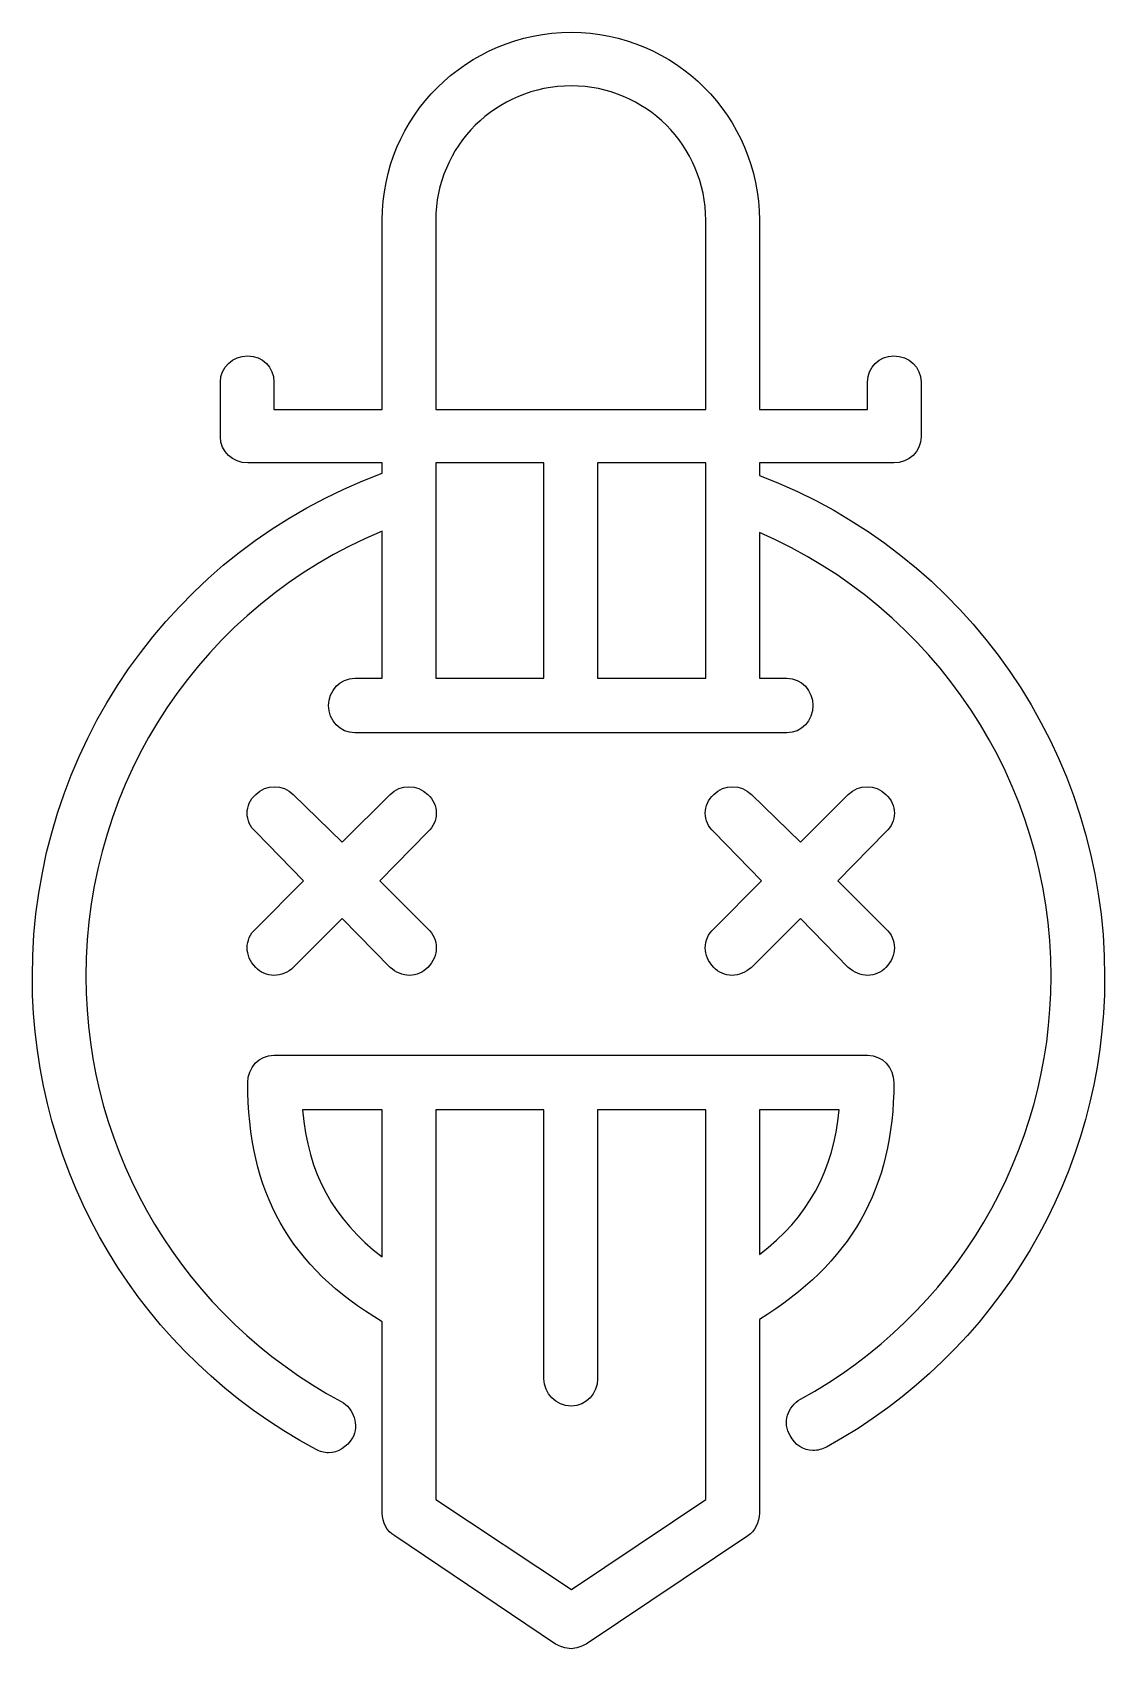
# Model space of a CAD drawing. Header units: centimetres. Extents: x -6.9 to 6.9, y -10.5 to 10.5.
import ezdxf

# ---------------------------------------------------------------- set-up
doc = ezdxf.new("R2010")
doc.units = ezdxf.units.CM
doc.header["$MEASUREMENT"] = 0
doc.layers.add('Layer 1', color=7, linetype='Continuous')

msp = doc.modelspace()

# ---------------------------------------------------------------- linework, layer by layer
at = {"layer": 'Layer 1'}
for points, knots in [([(2.47138, 4.72906), (2.47138, 4.72906), (2.47138, 4.89136), (2.47138, 4.89136), (2.47138, 4.89136), (2.47138, 4.89136), (4.2125, 4.89135), (4.2125, 4.89135), (4.2125, 4.89135), (4.40443, 4.89135), (4.56654, 5.03886), (4.56654, 5.23057), (4.56654, 5.23057), (4.56654, 5.23057), (4.56654, 5.93883), (4.56654, 5.93883), (4.56654, 5.93883), (4.56654, 6.13076), (4.40443, 6.27824), (4.2125, 6.27824), (4.2125, 6.27824), (4.02078, 6.27824), (3.87328, 6.13076), (3.87328, 5.93883), (3.87328, 5.93883), (3.87328, 5.93883), (3.87328, 5.58479), (3.87328, 5.58479), (3.87328, 5.58479), (3.87328, 5.58479), (2.47141, 5.5848), (2.47141, 5.5848), (2.47141, 5.5848), (2.47141, 5.5848), (2.47141, 8.03418), (2.47141, 8.03418), (2.47141, 8.03418), (2.47141, 9.37686), (1.3795, 10.46874), (0.03682, 10.46874), (0.03682, 10.46874), (-1.32068, 10.46874), (-2.41256, 9.37683), (-2.41256, 8.03418), (-2.41256, 8.03418), (-2.41256, 8.03418), (-2.41256, 5.5848), (-2.41256, 5.5848), (-2.41256, 5.5848), (-2.41256, 5.5848), (-3.81427, 5.5848), (-3.81427, 5.5848), (-3.81427, 5.5848), (-3.81427, 5.5848), (-3.81427, 5.93884), (-3.81427, 5.93884), (-3.81427, 5.93884), (-3.81427, 6.13077), (-3.96175, 6.27825), (-4.15368, 6.27825), (-4.15368, 6.27825), (-4.3454, 6.27825), (-4.50769, 6.13077), (-4.50769, 5.93884), (-4.50769, 5.93884), (-4.50769, 5.93884), (-4.50769, 5.23058), (-4.50769, 5.23058), (-4.50769, 5.23058), (-4.50769, 5.03886), (-4.34539, 4.89136), (-4.15368, 4.89136), (-4.15368, 4.89136), (-4.15368, 4.89136), (-2.41256, 4.89135), (-2.41256, 4.89135), (-2.41256, 4.89135), (-2.41256, 4.89135), (-2.41256, 4.75848), (-2.41256, 4.75848), (-2.41256, 4.75848), (-5.12751, 3.75523), (-6.94228, 1.17298), (-6.94228, -1.76334), (-6.94228, -1.76334), (-6.94228, -4.33054), (-5.54057, -6.67671), (-3.26833, -7.88678), (-3.26833, -7.88678), (-3.22412, -7.91602), (-3.16506, -7.93081), (-3.10603, -7.93081), (-3.10603, -7.93081), (-2.98795, -7.93081), (-2.86989, -7.85718), (-2.79623, -7.73909), (-2.79623, -7.73909), (-2.70757, -7.57698), (-2.78141, -7.35555), (-2.94374, -7.26686), (-2.94374, -7.26686), (-4.98003, -6.17498), (-6.24884, -4.06498), (-6.24884, -1.76334), (-6.24884, -1.76334), (-6.24884, 0.78933), (-4.72907, 3.04697), (-2.41257, 4.00601), (-2.41257, 4.00601), (-2.41257, 4.00601), (-2.41257, 2.10257), (-2.41257, 2.10257), (-2.41257, 2.10257), (-2.41257, 2.10257), (-2.76658, 2.10256), (-2.76658, 2.10256), (-2.76658, 2.10256), (-2.95851, 2.10256), (-3.10601, 1.94024), (-3.10601, 1.74852), (-3.10601, 1.74852), (-3.10601, 1.55659), (-2.9585, 1.39432), (-2.76658, 1.39432), (-2.76658, 1.39432), (-2.76658, 1.39432), (2.8256, 1.39433), (2.8256, 1.39433), (2.8256, 1.39433), (3.01732, 1.39433), (3.1648, 1.5566), (3.1648, 1.74853), (3.1648, 1.74853), (3.1648, 1.94025), (3.01732, 2.10257), (2.8256, 2.10257), (2.8256, 2.10257), (2.8256, 2.10257), (2.47138, 2.10256), (2.47138, 2.10256), (2.47138, 2.10256), (2.47138, 2.10256), (2.47138, 3.99118), (2.47138, 3.99118), (2.47138, 3.99118), (4.74362, 3.00254), (6.24881, 0.7599), (6.24881, -1.76335), (6.24881, -1.76335), (6.24881, -4.03559), (5.00921, -6.14554), (3.00269, -7.23747), (3.00269, -7.23747), (2.84021, -7.32595), (2.76658, -7.54727), (2.86984, -7.70949), (2.86984, -7.70949), (2.92884, -7.82757), (3.04674, -7.90163), (3.1648, -7.90163), (3.1648, -7.90163), (3.22383, -7.90163), (3.28288, -7.88679), (3.34191, -7.85718), (3.34191, -7.85718), (5.56994, -6.6325), (6.94223, -4.30118), (6.94223, -1.76338), (6.94223, -1.76338), (6.94226, 1.14356), (5.1569, 3.71081), (2.47138, 4.72906)], [0, 0, 0, 0, 0.02272727, 0.02272727, 0.02272727, 0.02272727, 0.04545455, 0.04545455, 0.04545455, 0.04545455, 0.06818182, 0.06818182, 0.06818182, 0.06818182, 0.09090909, 0.09090909, 0.09090909, 0.09090909, 0.11363636, 0.11363636, 0.11363636, 0.11363636, 0.13636364, 0.13636364, 0.13636364, 0.13636364, 0.15909091, 0.15909091, 0.15909091, 0.15909091, 0.18181818, 0.18181818, 0.18181818, 0.18181818, 0.20454545, 0.20454545, 0.20454545, 0.20454545, 0.22727273, 0.22727273, 0.22727273, 0.22727273, 0.25, 0.25, 0.25, 0.25, 0.27272727, 0.27272727, 0.27272727, 0.27272727, 0.29545455, 0.29545455, 0.29545455, 0.29545455, 0.31818182, 0.31818182, 0.31818182, 0.31818182, 0.34090909, 0.34090909, 0.34090909, 0.34090909, 0.36363636, 0.36363636, 0.36363636, 0.36363636, 0.38636364, 0.38636364, 0.38636364, 0.38636364, 0.40909091, 0.40909091, 0.40909091, 0.40909091, 0.43181818, 0.43181818, 0.43181818, 0.43181818, 0.45454545, 0.45454545, 0.45454545, 0.45454545, 0.47727273, 0.47727273, 0.47727273, 0.47727273, 0.5, 0.5, 0.5, 0.5, 0.52272727, 0.52272727, 0.52272727, 0.52272727, 0.54545455, 0.54545455, 0.54545455, 0.54545455, 0.56818182, 0.56818182, 0.56818182, 0.56818182, 0.59090909, 0.59090909, 0.59090909, 0.59090909, 0.61363636, 0.61363636, 0.61363636, 0.61363636, 0.63636364, 0.63636364, 0.63636364, 0.63636364, 0.65909091, 0.65909091, 0.65909091, 0.65909091, 0.68181818, 0.68181818, 0.68181818, 0.68181818, 0.70454545, 0.70454545, 0.70454545, 0.70454545, 0.72727273, 0.72727273, 0.72727273, 0.72727273, 0.75, 0.75, 0.75, 0.75, 0.77272727, 0.77272727, 0.77272727, 0.77272727, 0.79545455, 0.79545455, 0.79545455, 0.79545455, 0.81818182, 0.81818182, 0.81818182, 0.81818182, 0.84090909, 0.84090909, 0.84090909, 0.84090909, 0.86363636, 0.86363636, 0.86363636, 0.86363636, 0.88636364, 0.88636364, 0.88636364, 0.88636364, 0.90909091, 0.90909091, 0.90909091, 0.90909091, 0.93181818, 0.93181818, 0.93181818, 0.93181818, 0.95454545, 0.95454545, 0.95454545, 0.95454545, 1, 1, 1, 1]), ([(0.03679, 9.77532), (0.99583, 9.77532), (1.77793, 8.99321), (1.77793, 8.0342), (1.77793, 8.0342), (1.77793, 8.0342), (1.77793, 5.58482), (1.77793, 5.58482), (1.77793, 5.58482), (1.77793, 5.58482), (-1.71914, 5.58482), (-1.71914, 5.58482), (-1.71914, 5.58482), (-1.71914, 5.58482), (-1.71914, 8.03418), (-1.71914, 8.03418), (-1.71914, 8.03418), (-1.71914, 8.99321), (-0.93704, 9.77532), (0.03679, 9.77532)], [0, 0, 0, 0, 0.16666667, 0.16666667, 0.16666667, 0.16666667, 0.33333333, 0.33333333, 0.33333333, 0.33333333, 0.5, 0.5, 0.5, 0.5, 0.66666667, 0.66666667, 0.66666667, 0.66666667, 1, 1, 1, 1]), ([(-1.71914, 4.89135), (-1.71914, 4.89135), (-0.31725, 4.89135), (-0.31725, 4.89135), (-0.31725, 4.89135), (-0.31725, 4.89135), (-0.31725, 2.10256), (-0.31725, 2.10256), (-0.31725, 2.10256), (-0.31725, 2.10256), (-1.71914, 2.10256), (-1.71914, 2.10256), (-1.71914, 2.10256), (-1.71914, 2.10256), (-1.71914, 4.89135), (-1.71914, 4.89135)], [0, 0, 0, 0, 0.2, 0.2, 0.2, 0.2, 0.4, 0.4, 0.4, 0.4, 0.6, 0.6, 0.6, 0.6, 1, 1, 1, 1]), ([(0.37622, 2.10256), (0.37622, 2.10256), (0.37622, 4.89135), (0.37622, 4.89135), (0.37622, 4.89135), (0.37622, 4.89135), (1.77793, 4.89135), (1.77793, 4.89135), (1.77793, 4.89135), (1.77793, 4.89135), (1.77793, 2.10256), (1.77793, 2.10256), (1.77793, 2.10256), (1.77793, 2.10256), (0.37622, 2.10256), (0.37622, 2.10256)], [0, 0, 0, 0, 0.2, 0.2, 0.2, 0.2, 0.4, 0.4, 0.4, 0.4, 0.6, 0.6, 0.6, 0.6, 1, 1, 1, 1]), ([(-4.05023, -1.64526), (-3.99139, -1.70426), (-3.90275, -1.7485), (-3.8143, -1.7485), (-3.8143, -1.7485), (-3.72564, -1.7485), (-3.62237, -1.70426), (-3.56353, -1.64526), (-3.56353, -1.64526), (-3.56353, -1.64526), (-2.92893, -1.01082), (-2.92893, -1.01082), (-2.92893, -1.01082), (-2.92893, -1.01082), (-2.30933, -1.64526), (-2.30933, -1.64526), (-2.30933, -1.64526), (-2.23548, -1.70426), (-2.14703, -1.7485), (-2.05837, -1.7485), (-2.05837, -1.7485), (-1.96992, -1.7485), (-1.88128, -1.70426), (-1.82241, -1.64526), (-1.82241, -1.64526), (-1.67475, -1.49778), (-1.67475, -1.2764), (-1.82241, -1.14353), (-1.82241, -1.14353), (-1.82241, -1.14353), (-2.44201, -0.52393), (-2.44201, -0.52393), (-2.44201, -0.52393), (-2.44201, -0.52393), (-1.82241, 0.11067), (-1.82241, 0.11067), (-1.82241, 0.11067), (-1.67475, 0.24336), (-1.67475, 0.46471), (-1.82241, 0.59758), (-1.82241, 0.59758), (-1.95513, 0.73027), (-2.17642, 0.73027), (-2.30932, 0.59758), (-2.30932, 0.59758), (-2.30932, 0.59758), (-2.92892, -0.02223), (-2.92892, -0.02223), (-2.92892, -0.02223), (-2.92892, -0.02223), (-3.56352, 0.59758), (-3.56352, 0.59758), (-3.56352, 0.59758), (-3.69621, 0.73027), (-3.91756, 0.73027), (-4.05025, 0.59758), (-4.05025, 0.59758), (-4.19794, 0.46471), (-4.19794, 0.24333), (-4.05025, 0.11067), (-4.05025, 0.11067), (-4.05025, 0.11067), (-3.43065, -0.52393), (-3.43065, -0.52393), (-3.43065, -0.52393), (-3.43065, -0.52393), (-4.05025, -1.14353), (-4.05025, -1.14353), (-4.05025, -1.14353), (-4.19792, -1.2764), (-4.19792, -1.49778), (-4.05023, -1.64526)], [0, 0, 0, 0, 0.05263158, 0.05263158, 0.05263158, 0.05263158, 0.10526316, 0.10526316, 0.10526316, 0.10526316, 0.15789474, 0.15789474, 0.15789474, 0.15789474, 0.21052632, 0.21052632, 0.21052632, 0.21052632, 0.26315789, 0.26315789, 0.26315789, 0.26315789, 0.31578947, 0.31578947, 0.31578947, 0.31578947, 0.36842105, 0.36842105, 0.36842105, 0.36842105, 0.42105263, 0.42105263, 0.42105263, 0.42105263, 0.47368421, 0.47368421, 0.47368421, 0.47368421, 0.52631579, 0.52631579, 0.52631579, 0.52631579, 0.57894737, 0.57894737, 0.57894737, 0.57894737, 0.63157895, 0.63157895, 0.63157895, 0.63157895, 0.68421053, 0.68421053, 0.68421053, 0.68421053, 0.73684211, 0.73684211, 0.73684211, 0.73684211, 0.78947368, 0.78947368, 0.78947368, 0.78947368, 0.84210526, 0.84210526, 0.84210526, 0.84210526, 0.89473684, 0.89473684, 0.89473684, 0.89473684, 1, 1, 1, 1]), ([(1.8812, -1.64526), (1.94023, -1.70426), (2.02889, -1.7485), (2.11734, -1.7485), (2.11734, -1.7485), (2.20582, -1.7485), (2.29427, -1.70426), (2.36811, -1.64526), (2.36811, -1.64526), (2.36811, -1.64526), (3.00269, -1.01082), (3.00269, -1.01082), (3.00269, -1.01082), (3.00269, -1.01082), (3.62229, -1.64526), (3.62229, -1.64526), (3.62229, -1.64526), (3.69614, -1.70426), (3.78461, -1.7485), (3.87325, -1.7485), (3.87325, -1.7485), (3.96173, -1.7485), (4.05018, -1.70426), (4.10921, -1.64526), (4.10921, -1.64526), (4.25672, -1.49778), (4.25672, -1.2764), (4.10921, -1.14353), (4.10921, -1.14353), (4.10921, -1.14353), (3.4894, -0.52393), (3.4894, -0.52393), (3.4894, -0.52393), (3.4894, -0.52393), (4.10921, 0.11067), (4.10921, 0.11067), (4.10921, 0.11067), (4.25672, 0.24336), (4.25672, 0.46471), (4.10921, 0.59758), (4.10921, 0.59758), (3.97652, 0.73027), (3.75517, 0.73027), (3.6223, 0.59758), (3.6223, 0.59758), (3.6223, 0.59758), (3.0027, -0.02223), (3.0027, -0.02223), (3.0027, -0.02223), (3.0027, -0.02223), (2.36812, 0.59758), (2.36812, 0.59758), (2.36812, 0.59758), (2.23543, 0.73027), (2.01411, 0.73027), (1.88123, 0.59758), (1.88123, 0.59758), (1.73372, 0.46471), (1.73372, 0.24333), (1.88123, 0.11067), (1.88123, 0.11067), (1.88123, 0.11067), (2.50102, -0.52393), (2.50102, -0.52393), (2.50102, -0.52393), (2.50102, -0.52393), (1.88123, -1.14353), (1.88123, -1.14353), (1.88123, -1.14353), (1.7337, -1.2764), (1.7337, -1.49778), (1.8812, -1.64526)], [0, 0, 0, 0, 0.05263158, 0.05263158, 0.05263158, 0.05263158, 0.10526316, 0.10526316, 0.10526316, 0.10526316, 0.15789474, 0.15789474, 0.15789474, 0.15789474, 0.21052632, 0.21052632, 0.21052632, 0.21052632, 0.26315789, 0.26315789, 0.26315789, 0.26315789, 0.31578947, 0.31578947, 0.31578947, 0.31578947, 0.36842105, 0.36842105, 0.36842105, 0.36842105, 0.42105263, 0.42105263, 0.42105263, 0.42105263, 0.47368421, 0.47368421, 0.47368421, 0.47368421, 0.52631579, 0.52631579, 0.52631579, 0.52631579, 0.57894737, 0.57894737, 0.57894737, 0.57894737, 0.63157895, 0.63157895, 0.63157895, 0.63157895, 0.68421053, 0.68421053, 0.68421053, 0.68421053, 0.73684211, 0.73684211, 0.73684211, 0.73684211, 0.78947368, 0.78947368, 0.78947368, 0.78947368, 0.84210526, 0.84210526, 0.84210526, 0.84210526, 0.89473684, 0.89473684, 0.89473684, 0.89473684, 1, 1, 1, 1]), ([(4.2125, -3.13537), (4.2125, -2.94365), (4.06499, -2.78133), (3.87328, -2.78133), (3.87328, -2.78133), (3.87328, -2.78133), (-3.81427, -2.78133), (-3.81427, -2.78133), (-3.81427, -2.78133), (-4.00599, -2.78133), (-4.15368, -2.94365), (-4.15368, -3.13537), (-4.15368, -3.13537), (-4.15368, -4.55192), (-3.60774, -5.52572), (-2.41256, -6.23398), (-2.41256, -6.23398), (-2.41256, -6.23398), (-2.41256, -8.71286), (-2.41256, -8.71286), (-2.41256, -8.71286), (-2.41256, -8.83094), (-2.35353, -8.94903), (-2.25026, -9.00782), (-2.25026, -9.00782), (-2.25026, -9.00782), (-0.16971, -10.40956), (-0.16971, -10.40956), (-0.16971, -10.40956), (-0.11068, -10.43917), (-0.03684, -10.46877), (0.03682, -10.46877), (0.03682, -10.46877), (0.09585, -10.46877), (0.16969, -10.43916), (0.22854, -10.40956), (0.22854, -10.40956), (0.22854, -10.40956), (2.32391, -9.00782), (2.32391, -9.00782), (2.32391, -9.00782), (2.41236, -8.949), (2.47139, -8.83092), (2.47139, -8.71286), (2.47139, -8.71286), (2.47139, -8.71286), (2.47139, -6.20456), (2.47139, -6.20456), (2.47139, -6.20456), (3.65192, -5.48153), (4.2125, -4.50771), (4.2125, -3.13537)], [0, 0, 0, 0, 0.07142857, 0.07142857, 0.07142857, 0.07142857, 0.14285714, 0.14285714, 0.14285714, 0.14285714, 0.21428571, 0.21428571, 0.21428571, 0.21428571, 0.28571429, 0.28571429, 0.28571429, 0.28571429, 0.35714286, 0.35714286, 0.35714286, 0.35714286, 0.42857143, 0.42857143, 0.42857143, 0.42857143, 0.5, 0.5, 0.5, 0.5, 0.57142857, 0.57142857, 0.57142857, 0.57142857, 0.64285714, 0.64285714, 0.64285714, 0.64285714, 0.71428571, 0.71428571, 0.71428571, 0.71428571, 0.78571429, 0.78571429, 0.78571429, 0.78571429, 0.85714286, 0.85714286, 0.85714286, 0.85714286, 1, 1, 1, 1]), ([(-3.44544, -3.48962), (-3.44544, -3.48962), (-2.41256, -3.48962), (-2.41256, -3.48962), (-2.41256, -3.48962), (-2.41256, -3.48962), (-2.41256, -5.39306), (-2.41256, -5.39306), (-2.41256, -5.39306), (-3.04698, -4.90612), (-3.3716, -4.31596), (-3.44544, -3.48962)], [0, 0, 0, 0, 0.25, 0.25, 0.25, 0.25, 0.5, 0.5, 0.5, 0.5, 1, 1, 1, 1]), ([(0.03679, -9.7015), (0.03679, -9.7015), (-1.71914, -8.53596), (-1.71914, -8.53596), (-1.71914, -8.53596), (-1.71914, -8.53596), (-1.71914, -3.48962), (-1.71914, -3.48962), (-1.71914, -3.48962), (-1.71914, -3.48962), (-0.31725, -3.48962), (-0.31725, -3.48962), (-0.31725, -3.48962), (-0.31725, -3.48962), (-0.31725, -6.97188), (-0.31725, -6.97188), (-0.31725, -6.97188), (-0.31725, -7.1636), (-0.16974, -7.32592), (0.03679, -7.32592), (0.03679, -7.32592), (0.22851, -7.32592), (0.37622, -7.1636), (0.37622, -6.97188), (0.37622, -6.97188), (0.37622, -6.97188), (0.37622, -3.48962), (0.37622, -3.48962), (0.37622, -3.48962), (0.37622, -3.48962), (1.77793, -3.48962), (1.77793, -3.48962), (1.77793, -3.48962), (1.77793, -3.48962), (1.77793, -8.53596), (1.77793, -8.53596), (1.77793, -8.53596), (1.77793, -8.53596), (0.03679, -9.7015), (0.03679, -9.7015)], [0, 0, 0, 0, 0.09090909, 0.09090909, 0.09090909, 0.09090909, 0.18181818, 0.18181818, 0.18181818, 0.18181818, 0.27272727, 0.27272727, 0.27272727, 0.27272727, 0.36363636, 0.36363636, 0.36363636, 0.36363636, 0.45454545, 0.45454545, 0.45454545, 0.45454545, 0.54545455, 0.54545455, 0.54545455, 0.54545455, 0.63636364, 0.63636364, 0.63636364, 0.63636364, 0.72727273, 0.72727273, 0.72727273, 0.72727273, 0.81818182, 0.81818182, 0.81818182, 0.81818182, 1, 1, 1, 1]), ([(2.47138, -5.36345), (2.47138, -5.36345), (2.47138, -3.48962), (2.47138, -3.48962), (2.47138, -3.48962), (2.47138, -3.48962), (3.50423, -3.48962), (3.50423, -3.48962), (3.50423, -3.48962), (3.43057, -4.2863), (3.10596, -4.87651), (2.47138, -5.36345)], [0, 0, 0, 0, 0.25, 0.25, 0.25, 0.25, 0.5, 0.5, 0.5, 0.5, 1, 1, 1, 1])]:
    msp.add_open_spline(points, degree=3, knots=knots, dxfattribs=at)

doc.saveas('drawing.dxf')
